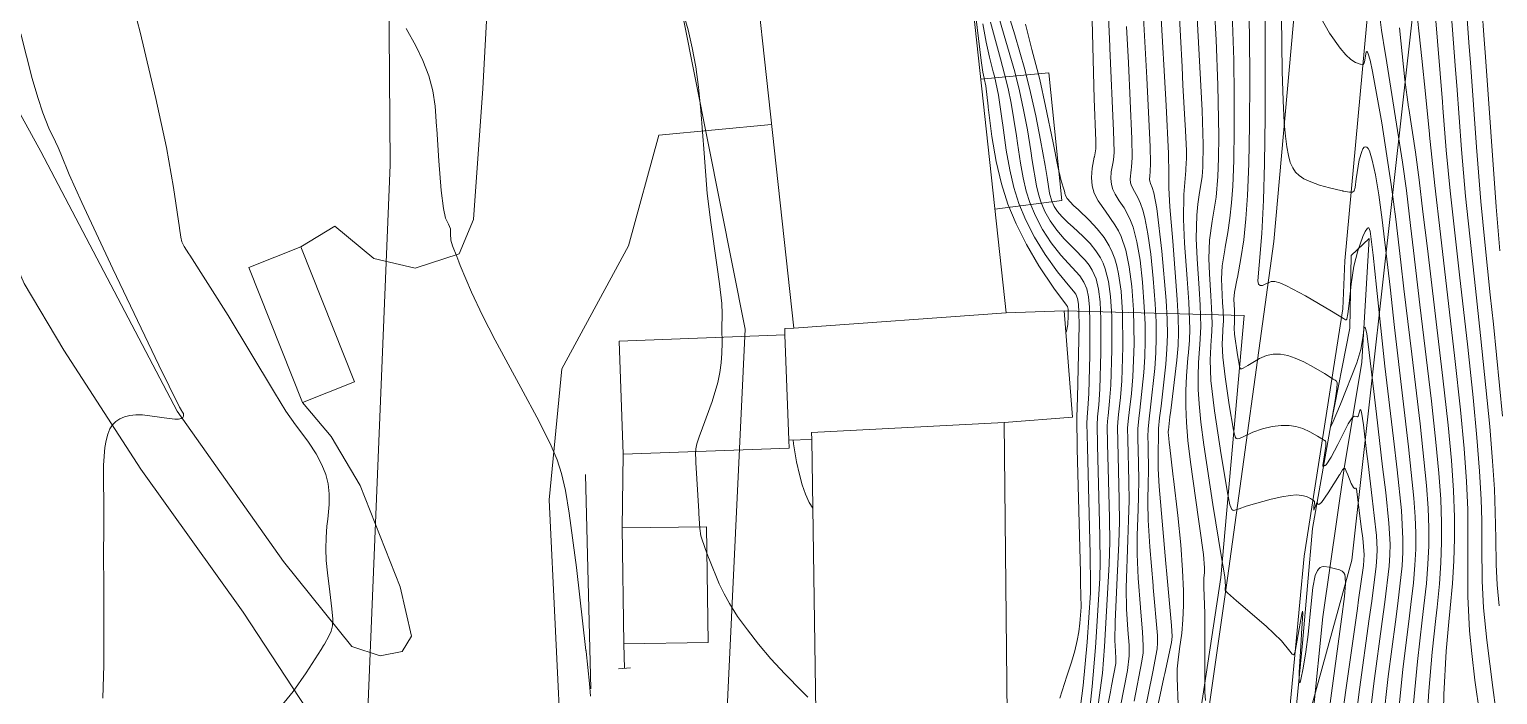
# Model space of a CAD drawing. Header units: metres. Extents: x 1233805 to 1234355, y 654698 to 655114.
# Drawn here: x 1234169.8 to 1234230, y 654782.8 to 654810 of the extents above; entities that cross this region are included whole.
import ezdxf

# ---------------------------------------------------------------- set-up
doc = ezdxf.new("R2010")
doc.units = ezdxf.units.M

msp = doc.modelspace()

# ---------------------------------------------------------------- linework, layer by layer
at = {"layer": 'ИИ_ГИДРОГРАФИЯ', "lineweight": 0, "elevation": 16.409}
msp.add_lwpolyline([(1234224.771, 654801.469), (1234224.475, 654796.402), (1234223.755, 654792.048), (1234222.88, 654785.972), (1234222.088, 654778.106), (1234220.501, 654770.053), (1234218.867, 654765.5)], dxfattribs=at)
at = {"layer": 'ИИ_ГОРИЗОНТАЛИ_ОСН', "lineweight": 0}
for points, elevation in [([(1234218.369, 654812.051), (1234218.503, 654809.61), (1234218.578, 654807.752), (1234218.61, 654805.66), (1234218.598, 654804.761), (1234218.569, 654804.009), (1234218.497, 654803.166), (1234218.368, 654802.346), (1234218.338, 654802.179), (1234218.231, 654801.404), (1234218.204, 654800.646), (1234218.225, 654800.026), (1234218.283, 654799.128), (1234218.317, 654798.631), (1234218.339, 654797.986), (1234218.312, 654797.426), (1234218.302, 654797.317), (1234218.256, 654796.496), (1234218.29, 654795.647), (1234218.431, 654794.413), (1234218.705, 654792.61), (1234218.977, 654790.986), (1234219.069, 654790.557), (1234219.15, 654790.363), (1234219.186, 654790.335), (1234219.234, 654790.331), (1234219.453, 654790.399), (1234219.74, 654790.499), (1234220.753, 654790.792), (1234221.19, 654790.89), (1234221.54, 654790.945), (1234221.799, 654790.961), (1234222.022, 654790.944), (1234222.208, 654790.896), (1234222.372, 654790.814), (1234222.488, 654790.74), (1234222.511, 654790.726), (1234222.513, 654790.725), (1234222.534, 654790.694), (1234222.533, 654790.611), (1234222.515, 654790.483), (1234222.504, 654790.338), (1234222.55, 654790.454), (1234222.634, 654790.653), (1234222.653, 654790.629), (1234222.678, 654790.583), (1234222.713, 654790.573), (1234222.822, 654790.657), (1234223.102, 654791.047), (1234223.562, 654791.789), (1234223.571, 654791.804), (1234223.689, 654791.993), (1234223.746, 654792.056), (1234223.788, 654792.044), (1234223.838, 654791.943), (1234223.901, 654791.785), (1234224.046, 654791.432), (1234224.134, 654791.262), (1234224.174, 654791.227), (1234224.212, 654791.241), (1234224.236, 654791.246), (1234224.255, 654791.194), (1234224.356, 654790.452), (1234224.387, 654790.198), (1234224.469, 654789.559), (1234224.517, 654789.187), (1234224.576, 654788.504), (1234224.54, 654788.069), (1234224.344, 654786.665), (1234224.293, 654786.307), (1234223.806, 654782.866), (1234223.497, 654780.55)], 15), ([(1234209.645, 654811.751), (1234210.248, 654809.818), (1234210.656, 654808.392), (1234210.892, 654807.458), (1234211.109, 654806.494), (1234211.305, 654805.506), (1234211.488, 654804.46), (1234211.567, 654803.965), (1234211.675, 654803.335), (1234211.764, 654803.004), (1234211.861, 654802.788), (1234211.993, 654802.582), (1234212.174, 654802.368), (1234212.417, 654802.13), (1234212.637, 654801.935), (1234213.042, 654801.568), (1234213.335, 654801.266), (1234213.575, 654800.97), (1234213.762, 654800.676), (1234213.866, 654800.463), (1234213.955, 654800.234), (1234214.091, 654799.713), (1234214.175, 654799.092), (1234214.218, 654798.293), (1234214.226, 654796.912), (1234214.18, 654795.463), (1234214.134, 654794.8), (1234214.069, 654794.207), (1234214.059, 654794.122), (1234214.038, 654793.801), (1234214.05, 654793.068), (1234214.125, 654790.031), (1234214.126, 654789.984), (1234214.141, 654789.043), (1234214.111, 654788.126), (1234213.926, 654784.752), (1234213.841, 654783.656), (1234213.662, 654782.358)], 10.5), ([(1234213.392, 654811.508), (1234213.506, 654807.19), (1234213.57, 654805.479), (1234213.574, 654805.401), (1234213.573, 654805.145), (1234213.511, 654804.817), (1234213.507, 654804.803), (1234213.422, 654804.35), (1234213.394, 654803.97), (1234213.42, 654803.626), (1234213.502, 654803.325), (1234213.662, 654803.014), (1234213.959, 654802.596), (1234214.352, 654802.037), (1234214.492, 654801.792), (1234214.607, 654801.547), (1234214.795, 654800.991), (1234214.94, 654800.311), (1234215.045, 654799.503), (1234215.11, 654798.546), (1234215.136, 654797.153), (1234215.084, 654795.805), (1234215.025, 654795.116), (1234214.936, 654794.338), (1234214.908, 654794.104), (1234214.874, 654793.706), (1234214.878, 654793.216), (1234214.919, 654791.53), (1234214.92, 654791.497), (1234214.932, 654790.728), (1234214.915, 654789.944), (1234214.882, 654789.129), (1234214.815, 654787.154), (1234214.826, 654786.281), (1234214.885, 654785.452), (1234214.886, 654785.439), (1234214.937, 654784.803), (1234214.939, 654784.363), (1234214.865, 654783.766), (1234214.58, 654782.305)], 11.5), ([(1234217.687, 654811.293), (1234217.932, 654806.712), (1234217.974, 654805.319), (1234217.959, 654804.399), (1234217.926, 654804.018), (1234217.861, 654803.582), (1234217.824, 654803.352), (1234217.758, 654802.882), (1234217.716, 654802.43), (1234217.688, 654801.477), (1234217.719, 654800.64), (1234217.8, 654799.425), (1234217.847, 654798.744), (1234217.879, 654797.869), (1234217.84, 654797.111), (1234217.826, 654796.96), (1234217.779, 654796.37), (1234217.761, 654795.846), (1234217.77, 654795.288), (1234217.805, 654794.693), (1234217.879, 654793.938), (1234217.995, 654793.016), (1234218.366, 654790.567), (1234218.724, 654788.398), (1234218.782, 654788.078), (1234218.86, 654787.602), (1234218.88, 654787.215), (1234218.879, 654787.147), (1234218.879, 654787.063), (1234218.895, 654787.026), (1234218.962, 654786.956), (1234219.341, 654786.625), (1234219.52, 654786.474), (1234220.551, 654785.587), (1234221.177, 654784.983), (1234221.521, 654784.563), (1234221.619, 654784.439), (1234221.67, 654784.404), (1234221.706, 654784.437), (1234221.741, 654784.552), (1234221.905, 654785.47), (1234222.011, 654786.087), (1234222.042, 654786.193), (1234222.052, 654786.105), (1234222.009, 654785.291), (1234221.988, 654784.981), (1234221.91, 654783.704), (1234221.904, 654783.389), (1234221.919, 654783.261), (1234221.943, 654783.282), (1234221.979, 654783.394), (1234222.076, 654783.862), (1234222.184, 654784.533), (1234222.276, 654785.244), (1234222.371, 654786.231), (1234222.465, 654787.163), (1234222.561, 654787.659), (1234222.652, 654787.867), (1234222.708, 654787.938), (1234222.771, 654787.988), (1234222.842, 654788.017), (1234222.922, 654788.027), (1234223.145, 654787.997), (1234223.165, 654787.992), (1234223.235, 654787.977), (1234223.563, 654787.89), (1234223.664, 654787.836), (1234223.736, 654787.77), (1234223.776, 654787.701), (1234223.8, 654787.613), (1234223.807, 654787.324), (1234223.761, 654786.798), (1234223.646, 654785.872), (1234223.234, 654782.84), (1234222.845, 654779.983)], 14.5), ([(1234221.171, 654811.707), (1234221.214, 654808.309), (1234221.25, 654807.126), (1234221.297, 654806.209), (1234221.342, 654805.671), (1234221.396, 654805.232), (1234221.463, 654804.877), (1234221.544, 654804.592), (1234221.641, 654804.368), (1234221.76, 654804.19), (1234221.908, 654804.047), (1234222.102, 654803.921), (1234222.385, 654803.788), (1234222.737, 654803.663), (1234223.153, 654803.546), (1234223.677, 654803.425), (1234223.702, 654803.419), (1234223.717, 654803.416), (1234223.971, 654803.367), (1234224.09, 654803.369), (1234224.157, 654803.423), (1234224.198, 654803.556), (1234224.249, 654803.922), (1234224.372, 654804.7), (1234224.47, 654805.032), (1234224.522, 654805.14), (1234224.576, 654805.208), (1234224.629, 654805.233), (1234224.682, 654805.216), (1234224.735, 654805.157), (1234224.788, 654805.057), (1234224.906, 654804.68), (1234225.035, 654804.078), (1234225.172, 654803.256), (1234225.314, 654802.235), (1234225.632, 654799.473), (1234225.815, 654797.822), (1234226.157, 654794.919), (1234226.394, 654792.934), (1234226.613, 654790.836), (1234226.667, 654790.068), (1234226.692, 654789.392), (1234226.688, 654788.744), (1234226.656, 654788.08), (1234226.593, 654787.359), (1234226.489, 654786.468), (1234226.4, 654785.778), (1234226.158, 654783.822), (1234225.976, 654782.04)], 17), ([(1234226.645, 654811.507), (1234226.932, 654808.842), (1234227.09, 654807.395), (1234227.252, 654805.749), (1234227.255, 654805.709), (1234227.472, 654803.644), (1234227.706, 654801.642), (1234228.294, 654796.547), (1234228.521, 654794.446), (1234228.672, 654792.859), (1234228.771, 654791.52), (1234228.822, 654790.363), (1234228.827, 654788.534), (1234228.83, 654786.804), (1234228.898, 654785.4), (1234228.986, 654784.462), (1234229.115, 654783.372), (1234229.526, 654780.532)], 19), ([(1234228.721, 654811.611), (1234228.884, 654809.325), (1234228.93, 654808.683), (1234229.181, 654805.211), (1234229.36, 654802.989), (1234229.515, 654801.324), (1234229.743, 654799.163), (1234229.871, 654797.961), (1234230.251, 654794.193)], 20.5), ([(1234229.339, 654811.782), (1234229.479, 654809.807), (1234229.542, 654808.917), (1234229.989, 654802.771), (1234230.142, 654800.962)], 21), ([(1234174.137, 654810.861), (1234174.373, 654809.93), (1234175.02, 654807.208), (1234175.455, 654805.2), (1234175.752, 654803.561), (1234175.988, 654801.904), (1234175.989, 654801.899), (1234176.041, 654801.532), (1234176.092, 654801.334), (1234176.18, 654801.15), (1234176.373, 654800.845), (1234176.412, 654800.786), (1234177.993, 654798.314), (1234179.85, 654795.227), (1234179.891, 654795.158), (1234180.355, 654794.391), (1234180.748, 654793.836), (1234180.842, 654793.712), (1234181.279, 654793.121), (1234181.593, 654792.642), (1234181.833, 654792.202), (1234181.996, 654791.802), (1234182.091, 654791.42), (1234182.133, 654791.01), (1234182.127, 654790.566), (1234182.07, 654789.976), (1234182.038, 654789.688), (1234182.003, 654789.216), (1234181.995, 654788.752), (1234182.011, 654788.278), (1234182.055, 654787.772), (1234182.155, 654786.987), (1234182.244, 654786.29), (1234182.275, 654785.866), (1234182.263, 654785.602), (1234182.214, 654785.382), (1234182.119, 654785.169), (1234181.933, 654784.853), (1234181.894, 654784.791), (1234181.799, 654784.635), (1234181.189, 654783.671), (1234180.649, 654782.907), (1234180.157, 654782.306)], 7), ([(1234215.495, 654811.008), (1234215.664, 654808.051), (1234215.791, 654805.23), (1234215.806, 654804.569), (1234215.798, 654804.185), (1234215.786, 654804.047), (1234215.776, 654803.878), (1234215.794, 654803.774), (1234215.817, 654803.721), (1234215.884, 654803.559), (1234215.944, 654803.344), (1234216.066, 654802.695), (1234216.275, 654800.948), (1234216.449, 654798.925), (1234216.489, 654798.167), (1234216.501, 654797.526), (1234216.485, 654796.941), (1234216.441, 654796.319), (1234216.242, 654794.597), (1234216.183, 654794.124), (1234216.139, 654793.687), (1234216.134, 654793.413), (1234216.134, 654793.383), (1234216.131, 654792.707), (1234216.13, 654792.641), (1234216.126, 654792.035), (1234216.16, 654791.309), (1234216.433, 654788.147), (1234216.474, 654787.711), (1234216.669, 654785.612), (1234216.699, 654785.158), (1234216.671, 654784.913), (1234216.394, 654783.642), (1234216.356, 654783.477), (1234216.023, 654781.937)], 13), ([(1234216.222, 654810.965), (1234216.452, 654806.918), (1234216.544, 654804.95), (1234216.559, 654804.114), (1234216.557, 654804.041), (1234216.559, 654803.543), (1234216.606, 654802.769), (1234216.72, 654801.368), (1234216.909, 654798.968), (1234216.948, 654798.229), (1234216.958, 654797.632), (1234216.94, 654797.089), (1234216.893, 654796.49), (1234216.64, 654794.419), (1234216.606, 654794.163), (1234216.544, 654793.623), (1234216.544, 654793.62), (1234216.541, 654793.573), (1234216.538, 654793.537), (1234216.545, 654793.404), (1234216.559, 654793.286), (1234216.582, 654793.096), (1234216.59, 654793.024), (1234216.745, 654791.704), (1234216.754, 654791.624), (1234216.928, 654790.118), (1234217.049, 654788.912), (1234217.129, 654787.879), (1234217.168, 654787.034), (1234217.169, 654786.426), (1234217.143, 654785.847), (1234217.091, 654785.292), (1234217.003, 654784.654), (1234216.939, 654784.199), (1234216.908, 654783.842), (1234216.899, 654783.47), (1234216.942, 654782.381)], 13.5), ([(1234219.162, 654810.701), (1234219.223, 654808.791), (1234219.244, 654807.339), (1234219.243, 654805.92), (1234219.222, 654804.661), (1234219.18, 654803.619), (1234219.131, 654802.93), (1234219.066, 654802.298), (1234218.984, 654801.723), (1234218.872, 654801.11), (1234218.852, 654801.006), (1234218.746, 654800.352), (1234218.719, 654799.814), (1234218.766, 654798.83), (1234218.786, 654798.519), (1234218.8, 654798.103), (1234218.783, 654797.742), (1234218.777, 654797.673), (1234218.751, 654797.147), (1234218.775, 654796.602), (1234218.866, 654795.809), (1234219.043, 654794.654), (1234219.218, 654793.614), (1234219.288, 654793.341), (1234219.33, 654793.281), (1234219.383, 654793.259), (1234219.461, 654793.275), (1234219.608, 654793.345), (1234220.009, 654793.53), (1234220.405, 654793.665), (1234220.801, 654793.761), (1234221.165, 654793.809), (1234221.491, 654793.808), (1234221.77, 654793.765), (1234222.055, 654793.679), (1234222.346, 654793.551), (1234222.659, 654793.375), (1234222.898, 654793.225), (1234222.949, 654793.193), (1234222.953, 654793.191), (1234222.982, 654793.169), (1234222.997, 654793.128), (1234222.995, 654792.958), (1234222.914, 654792.431), (1234222.874, 654792.187), (1234222.871, 654792.125), (1234222.892, 654792.157), (1234222.912, 654792.193), (1234222.922, 654792.181), (1234222.952, 654792.152), (1234223.009, 654792.195), (1234223.22, 654792.512), (1234223.499, 654793.03), (1234223.662, 654793.362), (1234223.918, 654793.874), (1234224.075, 654794.118), (1234224.166, 654794.186), (1234224.259, 654794.177), (1234224.302, 654794.169), (1234224.329, 654794.196), (1234224.366, 654794.328), (1234224.415, 654794.47), (1234224.439, 654794.443), (1234224.464, 654794.351), (1234224.542, 654793.84), (1234224.672, 654792.74), (1234224.73, 654792.235), (1234224.899, 654790.837), (1234224.986, 654790.124), (1234225.074, 654789.299), (1234225.105, 654788.726), (1234225.098, 654788.415), (1234225.067, 654788.046), (1234224.88, 654786.616), (1234224.778, 654785.89), (1234224.377, 654782.984), (1234224.117, 654780.922)], 15.5), ([(1234220.514, 654810.87), (1234220.517, 654806.438), (1234220.491, 654804.548), (1234220.448, 654803.044), (1234220.375, 654801.674), (1234220.262, 654800.384), (1234220.217, 654799.742), (1234220.245, 654799.605), (1234220.308, 654799.541), (1234220.407, 654799.547), (1234220.565, 654799.624), (1234220.605, 654799.646), (1234220.754, 654799.707), (1234220.907, 654799.71), (1234221.112, 654799.654), (1234221.394, 654799.533), (1234222.161, 654799.125), (1234223.233, 654798.497), (1234223.727, 654798.188), (1234223.803, 654798.141), (1234223.837, 654798.136), (1234223.862, 654798.169), (1234223.906, 654798.381), (1234223.951, 654798.811), (1234224.036, 654799.595), (1234224.155, 654800.337), (1234224.309, 654800.97), (1234224.515, 654801.549), (1234224.618, 654801.764), (1234224.703, 654801.89), (1234224.739, 654801.915), (1234224.769, 654801.904), (1234224.819, 654801.769), (1234224.945, 654800.786), (1234225.082, 654799.473), (1234225.426, 654796.24), (1234225.772, 654793.278), (1234225.925, 654791.997), (1234226.1, 654790.324), (1234226.163, 654789.17), (1234226.158, 654788.622), (1234226.126, 654788.054), (1234225.953, 654786.517), (1234225.851, 654785.756), (1234225.561, 654783.516), (1234225.356, 654781.668)], 16.5), ([(1234227.49, 654810.713), (1234227.785, 654807.069), (1234227.803, 654806.83), (1234227.939, 654805.095), (1234228.102, 654803.426), (1234228.486, 654799.982), (1234228.82, 654797.018), (1234229.04, 654794.952), (1234229.197, 654793.316), (1234229.306, 654791.937), (1234229.369, 654790.781), (1234229.391, 654789.921), (1234229.395, 654788.844), (1234229.406, 654787.447), (1234229.463, 654786.34), (1234229.598, 654785.01), (1234229.853, 654783.07), (1234230.097, 654781.21)], 19.5), ([(1234185.289, 654810.072), (1234185.683, 654809.365), (1234185.977, 654808.76), (1234186.213, 654808.141), (1234186.376, 654807.527), (1234186.474, 654806.897), (1234186.534, 654806.067), (1234186.541, 654805.952), (1234186.626, 654804.658), (1234186.727, 654803.443), (1234186.813, 654802.704), (1234186.906, 654802.299), (1234187.017, 654802.062), (1234187.099, 654801.874), (1234187.109, 654801.662), (1234187.12, 654801.401), (1234187.184, 654801.166), (1234187.359, 654800.728), (1234187.447, 654800.516), (1234187.508, 654800.366), (1234187.972, 654799.271), (1234188.419, 654798.314), (1234188.941, 654797.299), (1234189.727, 654795.849), (1234189.995, 654795.359), (1234190.735, 654793.977), (1234191.235, 654792.972), (1234191.48, 654792.399), (1234191.656, 654791.843), (1234191.815, 654791.142), (1234191.973, 654790.22), (1234192.27, 654787.99), (1234192.661, 654784.588), (1234192.662, 654784.577), (1234192.665, 654784.548), (1234192.806, 654783.239), (1234192.84, 654782.716)], 7.5), ([(1234208.652, 654810.569), (1234208.871, 654808.759), (1234208.94, 654808.288), (1234208.992, 654808.04), (1234208.995, 654808.029), (1234209.051, 654807.723), (1234209.149, 654806.9), (1234209.155, 654806.854), (1234209.307, 654805.647), (1234209.485, 654804.632), (1234209.704, 654803.706), (1234209.963, 654802.879), (1234210.297, 654802.067), (1234210.723, 654801.223), (1234211.235, 654800.357), (1234211.851, 654799.439), (1234212.366, 654798.74), (1234212.403, 654798.69), (1234212.436, 654798.571), (1234212.44, 654798.296), (1234212.417, 654797.948), (1234212.36, 654797.671), (1234212.343, 654797.63)], 8.5), ([(1234208.94, 654810.27), (1234209.074, 654809.516), (1234209.206, 654808.896), (1234209.361, 654808.301), (1234209.41, 654808.12), (1234209.581, 654807.349), (1234209.734, 654806.29), (1234209.756, 654806.109), (1234209.894, 654805.09), (1234210.037, 654804.285), (1234210.21, 654803.558), (1234210.413, 654802.911), (1234210.697, 654802.226), (1234211.059, 654801.524), (1234211.495, 654800.812), (1234211.993, 654800.112), (1234212.505, 654799.491), (1234212.659, 654799.31), (1234212.743, 654799.187), (1234212.813, 654799.014), (1234212.854, 654798.784), (1234212.875, 654798.443), (1234212.88, 654797.914), (1234212.823, 654794.95), (1234212.786, 654794.148), (1234212.786, 654794.148), (1234212.809, 654792.847), (1234212.933, 654787.783), (1234212.944, 654787.353), (1234212.961, 654786.361), (1234212.912, 654785.709), (1234212.872, 654785.347), (1234212.808, 654784.992), (1234212.707, 654784.581), (1234212.57, 654784.109), (1234212.385, 654783.539), (1234212.096, 654782.633)], 9), ([(1234209.251, 654810.338), (1234209.653, 654808.828), (1234209.826, 654808.21), (1234209.973, 654807.619), (1234210.1, 654807.022), (1234210.319, 654805.68), (1234210.359, 654805.379), (1234210.477, 654804.558), (1234210.586, 654803.953), (1234210.714, 654803.417), (1234210.864, 654802.942), (1234211.093, 654802.395), (1234211.386, 654801.844), (1234211.739, 654801.299), (1234212.134, 654800.785), (1234212.597, 654800.276), (1234212.907, 654799.937), (1234213.083, 654799.683), (1234213.196, 654799.415), (1234213.269, 654799.086), (1234213.309, 654798.655), (1234213.326, 654798.04), (1234213.317, 654796.69), (1234213.275, 654795.121), (1234213.245, 654794.506), (1234213.212, 654794.15), (1234213.21, 654794.139), (1234213.202, 654793.898), (1234213.223, 654792.92), (1234213.33, 654788.532), (1234213.334, 654788.378), (1234213.355, 654787.419), (1234213.344, 654786.949), (1234213.207, 654784.925), (1234213.044, 654783.15), (1234212.888, 654781.88)], 9.5), ([(1234210.679, 654810.258), (1234210.946, 654809.217), (1234211.267, 654807.98), (1234211.51, 654806.895), (1234211.813, 654805.395), (1234212.01, 654804.417), (1234212.145, 654803.84), (1234212.264, 654803.445), (1234212.292, 654803.361), (1234212.302, 654803.32), (1234212.336, 654803.21), (1234212.398, 654803.104), (1234212.654, 654802.823), (1234212.853, 654802.642), (1234213.296, 654802.229), (1234213.629, 654801.873), (1234213.905, 654801.518), (1234214.121, 654801.165), (1234214.24, 654800.914), (1234214.342, 654800.643), (1234214.43, 654800.349), (1234214.503, 654800.03), (1234214.607, 654799.312), (1234214.664, 654798.419), (1234214.681, 654797.031), (1234214.632, 654795.634), (1234214.579, 654794.955), (1234214.502, 654794.263), (1234214.483, 654794.113), (1234214.456, 654793.752), (1234214.464, 654793.142), (1234214.522, 654790.781), (1234214.523, 654790.741), (1234214.536, 654789.879), (1234214.511, 654788.983), (1234214.447, 654787.575), (1234214.367, 654785.769), (1234214.35, 654785.003), (1234214.369, 654784.554), (1234214.37, 654784.546), (1234214.389, 654784.272), (1234214.382, 654784.056), (1234214.216, 654783.145), (1234214.165, 654782.89), (1234213.799, 654781.021)], 11), ([(1234214.831, 654810.158), (1234214.909, 654808.672), (1234215.042, 654805.561), (1234215.061, 654804.788), (1234215.035, 654804.396), (1234215.019, 654804.288), (1234214.982, 654803.899), (1234214.995, 654803.752), (1234215.03, 654803.624), (1234215.148, 654803.401), (1234215.287, 654803.154), (1234215.397, 654802.91), (1234215.494, 654802.63), (1234215.579, 654802.312), (1234215.705, 654801.664), (1234215.822, 654800.823), (1234215.925, 654799.829), (1234216.003, 654798.798), (1234216.037, 654798.061), (1234216.046, 654797.401), (1234216.03, 654796.783), (1234215.988, 654796.147), (1234215.813, 654794.555), (1234215.756, 654794.087), (1234215.714, 654793.652), (1234215.705, 654793.364), (1234215.713, 654793.029), (1234215.713, 654793.025), (1234215.722, 654791.867), (1234215.713, 654791.51), (1234215.698, 654790.653), (1234215.712, 654789.924), (1234215.778, 654788.835), (1234215.917, 654787.248), (1234215.924, 654787.175), (1234216.092, 654785.196), (1234216.099, 654784.905), (1234216.079, 654784.652), (1234215.908, 654783.711), (1234215.13, 654779.876)], 12.5), ([(1234222.741, 654810.611), (1234223.154, 654809.89), (1234223.586, 654809.271), (1234223.815, 654809.004), (1234224.026, 654808.808), (1234224.218, 654808.684), (1234224.409, 654808.618), (1234224.411, 654808.618), (1234224.427, 654808.614), (1234224.543, 654808.599), (1234224.577, 654808.659), (1234224.594, 654808.781), (1234224.635, 654809.041), (1234224.656, 654809.109), (1234224.678, 654809.131), (1234224.704, 654809.11), (1234224.735, 654809.045), (1234224.814, 654808.774), (1234224.915, 654808.312), (1234225.291, 654806.209), (1234225.683, 654803.685), (1234225.873, 654802.264), (1234226.078, 654800.5), (1234226.203, 654799.404), (1234226.522, 654796.732), (1234226.863, 654793.871), (1234227.126, 654791.348), (1234227.191, 654790.425), (1234227.221, 654789.614), (1234227.219, 654788.878), (1234227.186, 654788.124), (1234227.124, 654787.333), (1234227.025, 654786.419), (1234226.953, 654785.827), (1234226.757, 654784.144), (1234226.596, 654782.413)], 17.5), ([(1234226.016, 654810.101), (1234226.237, 654807.976), (1234226.395, 654806.857), (1234226.405, 654806.797), (1234226.684, 654805.008), (1234226.826, 654803.876), (1234226.981, 654802.568), (1234227.164, 654801.066), (1234227.801, 654795.744), (1234228.014, 654793.825), (1234228.152, 654792.373), (1234228.239, 654791.141), (1234228.279, 654790.058), (1234228.279, 654789.179), (1234228.249, 654788.269), (1234228.19, 654787.335), (1234228.098, 654786.32), (1234228.039, 654785.756), (1234227.93, 654784.554), (1234227.835, 654782.782), (1234227.793, 654780.833)], 18.5), ([(1234169.482, 654809.858), (1234169.954, 654808.034), (1234170.185, 654807.244), (1234170.389, 654806.614), (1234170.631, 654805.989), (1234170.902, 654805.432), (1234171.017, 654805.206), (1234171.124, 654804.942), (1234171.466, 654804.1), (1234171.981, 654802.942), (1234173.255, 654800.223), (1234175.139, 654796.287), (1234175.987, 654794.565), (1234175.988, 654794.563), (1234176.058, 654794.444), (1234176.063, 654794.436), (1234176.099, 654794.379), (1234176.102, 654794.375), (1234176.15, 654794.296), (1234176.154, 654794.196), (1234176.129, 654794.13), (1234176.06, 654794.089), (1234175.955, 654794.071), (1234175.795, 654794.072), (1234175.258, 654794.139), (1234175.171, 654794.153), (1234174.471, 654794.239), (1234174.196, 654794.241), (1234173.952, 654794.217), (1234173.733, 654794.165), (1234173.543, 654794.085), (1234173.382, 654793.977), (1234173.25, 654793.84), (1234173.14, 654793.668), (1234173.05, 654793.454), (1234172.978, 654793.199), (1234172.924, 654792.9), (1234172.87, 654792.182), (1234172.879, 654791.175), (1234172.883, 654790.997), (1234172.887, 654789.581), (1234172.88, 654788.51), (1234172.885, 654787.224), (1234172.882, 654783.991), (1234172.85, 654782.634)], 6.5), ([(1234201.159, 654793.216), (1234201.169, 654793.057), (1234201.298, 654792.326), (1234201.41, 654791.806), (1234201.526, 654791.383), (1234201.661, 654790.999), (1234201.816, 654790.658), (1234201.958, 654790.415)], 8.5)]:
    msp.add_lwpolyline(points, dxfattribs=dict(at, elevation=elevation))
at = {"layer": 'ИИ_ГОРИЗОНТАЛИ_УТОЛЩ', "lineweight": 0}
for points, elevation in [([(1234227.89, 654814.032), (1234228.319, 654808.388), (1234228.366, 654807.738), (1234228.564, 654805.113), (1234228.731, 654803.207), (1234229.132, 654799.425), (1234229.346, 654797.49), (1234229.723, 654793.763), (1234229.841, 654792.35), (1234229.915, 654791.198), (1234229.95, 654790.271), (1234229.965, 654789.183), (1234229.982, 654788.11), (1234230.027, 654787.281), (1234230.111, 654786.423)], 20), ([(1234209.387, 654811.271), (1234209.815, 654809.786), (1234210.241, 654808.301), (1234210.435, 654807.528), (1234210.609, 654806.739), (1234210.763, 654805.93), (1234210.903, 654805.07), (1234210.963, 654804.664), (1234211.132, 654803.636), (1234211.216, 654803.283), (1234211.314, 654802.973), (1234211.482, 654802.578), (1234211.699, 654802.193), (1234211.964, 654801.819), (1234212.276, 654801.457), (1234212.645, 654801.09), (1234213.135, 654800.587), (1234213.296, 654800.381), (1234213.423, 654800.179), (1234213.577, 654799.822), (1234213.681, 654799.397), (1234213.742, 654798.872), (1234213.772, 654798.167), (1234213.772, 654796.796), (1234213.728, 654795.292), (1234213.689, 654794.65), (1234213.639, 654794.17), (1234213.634, 654794.131), (1234213.62, 654793.85), (1234213.636, 654792.994), (1234213.728, 654789.282), (1234213.73, 654789.201), (1234213.748, 654788.236), (1234213.727, 654787.538), (1234213.555, 654784.716), (1234213.421, 654783.107), (1234213.267, 654781.681)], 10), ([(1234219.82, 654811.795), (1234219.869, 654809.831), (1234219.884, 654807.953), (1234219.876, 654806.126), (1234219.844, 654804.535), (1234219.79, 654803.229), (1234219.724, 654802.283), (1234219.634, 654801.421), (1234219.521, 654800.646), (1234219.375, 654799.874), (1234219.366, 654799.833), (1234219.259, 654799.275), (1234219.234, 654798.982), (1234219.249, 654798.53), (1234219.255, 654798.406), (1234219.255, 654798.057), (1234219.253, 654798.031), (1234219.246, 654797.798), (1234219.259, 654797.556), (1234219.381, 654796.698), (1234219.459, 654796.241), (1234219.478, 654796.167), (1234219.505, 654796.134), (1234219.55, 654796.129), (1234219.617, 654796.155), (1234219.801, 654796.272), (1234220.278, 654796.56), (1234220.566, 654796.676), (1234220.846, 654796.731), (1234221.137, 654796.729), (1234221.443, 654796.671), (1234221.743, 654796.568), (1234222.094, 654796.411), (1234222.492, 654796.201), (1234222.946, 654795.936), (1234223.307, 654795.71), (1234223.387, 654795.661), (1234223.394, 654795.658), (1234223.438, 654795.624), (1234223.46, 654795.562), (1234223.457, 654795.304), (1234223.389, 654794.833), (1234223.25, 654794.067), (1234223.244, 654794.036), (1234223.189, 654793.733), (1234223.189, 654793.733), (1234223.19, 654793.732), (1234223.195, 654793.734), (1234223.263, 654793.878), (1234223.6, 654794.682), (1234224.265, 654796.378), (1234224.437, 654796.923), (1234224.519, 654797.394), (1234224.53, 654797.491), (1234224.564, 654797.751), (1234224.595, 654797.842), (1234224.613, 654797.834), (1234224.632, 654797.788), (1234224.677, 654797.581), (1234224.784, 654796.798), (1234224.967, 654795.203), (1234225.072, 654794.272), (1234225.329, 654792.114), (1234225.455, 654791.061), (1234225.587, 654789.812), (1234225.634, 654788.948), (1234225.628, 654788.512), (1234225.596, 654788.043), (1234225.417, 654786.567), (1234225.308, 654785.776), (1234224.967, 654783.23), (1234224.737, 654781.295)], 16), ([(1234196.652, 654810.716), (1234196.851, 654810.02), (1234197.019, 654809.286), (1234197.16, 654808.503), (1234197.275, 654807.666), (1234197.373, 654806.713), (1234197.502, 654804.963), (1234197.632, 654803.318), (1234197.777, 654802.13), (1234198.021, 654800.39), (1234198.132, 654799.609), (1234198.231, 654798.81), (1234198.247, 654798.39), (1234198.247, 654798.385), (1234198.236, 654797.767), (1234198.239, 654797.198), (1234198.239, 654797.196), (1234198.236, 654796.77), (1234198.208, 654796.38), (1234198.15, 654795.981), (1234198.063, 654795.577), (1234197.83, 654794.798), (1234197.439, 654793.712), (1234197.301, 654793.339), (1234197.204, 654793.051), (1234197.16, 654792.854), (1234197.149, 654792.673), (1234197.164, 654792.388), (1234197.172, 654792.29), (1234197.284, 654790.281), (1234197.288, 654790.203), (1234197.325, 654789.591), (1234197.373, 654789.281), (1234197.565, 654788.728), (1234197.689, 654788.405), (1234197.728, 654788.303), (1234198.127, 654787.326), (1234198.331, 654786.906), (1234198.55, 654786.51), (1234198.88, 654785.988), (1234199.279, 654785.43), (1234199.738, 654784.845), (1234200.243, 654784.253), (1234200.815, 654783.632), (1234201.52, 654782.914), (1234201.756, 654782.676)], 8), ([(1234214.08, 654810.853), (1234214.136, 654809.341), (1234214.14, 654809.269), (1234214.289, 654805.885), (1234214.315, 654805.019), (1234214.304, 654804.813), (1234214.273, 654804.606), (1234214.261, 654804.541), (1234214.204, 654804.201), (1234214.188, 654803.93), (1234214.208, 654803.688), (1234214.266, 654803.474), (1234214.359, 654803.284), (1234214.531, 654803.021), (1234214.724, 654802.727), (1234214.867, 654802.475), (1234214.99, 654802.21), (1234215.093, 654801.93), (1234215.249, 654801.334), (1234215.38, 654800.581), (1234215.484, 654799.681), (1234215.556, 654798.672), (1234215.585, 654797.954), (1234215.591, 654797.277), (1234215.575, 654796.626), (1234215.536, 654795.976), (1234215.373, 654794.435), (1234215.332, 654794.096), (1234215.293, 654793.666), (1234215.292, 654793.29), (1234215.316, 654792.28), (1234215.317, 654792.256), (1234215.328, 654791.576), (1234215.318, 654790.905), (1234215.3, 654790.365), (1234215.268, 654789.312), (1234215.263, 654788.539), (1234215.302, 654787.558), (1234215.401, 654786.35), (1234215.404, 654786.32), (1234215.489, 654785.351), (1234215.516, 654784.78), (1234215.505, 654784.489), (1234215.459, 654784.145), (1234215.145, 654782.509)], 12), ([(1234216.972, 654811.019), (1234217.103, 654808.505), (1234217.141, 654807.761), (1234217.216, 654806.341), (1234217.239, 654805.892), (1234217.28, 654805.06), (1234217.286, 654804.888), (1234217.291, 654804.768), (1234217.292, 654804.76), (1234217.261, 654804.323), (1234217.254, 654804.26), (1234217.174, 654803.279), (1234217.164, 654802.261), (1234217.207, 654801.278), (1234217.309, 654799.824), (1234217.378, 654798.856), (1234217.418, 654797.752), (1234217.406, 654797.3), (1234217.368, 654796.795), (1234217.347, 654796.566), (1234217.286, 654795.843), (1234217.258, 654795.223), (1234217.258, 654794.588), (1234217.286, 654793.933), (1234217.348, 654793.189), (1234217.448, 654792.303), (1234217.775, 654789.97), (1234217.818, 654789.684), (1234217.98, 654788.528), (1234218.03, 654787.969), (1234218.025, 654787.764), (1234218.001, 654787.563), (1234217.991, 654787.495), (1234217.995, 654787.222), (1234217.999, 654787.174), (1234218.034, 654786.114), (1234218.038, 654784.071), (1234218.038, 654783.655), (1234218.043, 654782.884), (1234218.065, 654782.536)], 14), ([(1234225.227, 654810.444), (1234225.282, 654810.003), (1234225.43, 654809.085), (1234225.455, 654808.932), (1234226.142, 654804.605), (1234226.303, 654803.433), (1234226.473, 654802.007), (1234226.592, 654800.986), (1234226.861, 654798.755), (1234227.332, 654794.807), (1234227.518, 654793.131), (1234227.639, 654791.861), (1234227.715, 654790.783), (1234227.75, 654789.836), (1234227.749, 654789.023), (1234227.718, 654788.186), (1234227.657, 654787.323), (1234227.561, 654786.369), (1234227.508, 654785.897), (1234227.362, 654784.525), (1234227.229, 654782.918), (1234227.013, 654779.751)], 18)]:
    msp.add_lwpolyline(points, dxfattribs=dict(at, elevation=elevation))
at = {"layer": 'ИИ_ДОРОГИ_АД', "lineweight": 0}
for points in [[(1234186.499, 654772.43), (1234185.087, 654775.837), (1234182.653, 654779.993), (1234178.607, 654786.162), (1234174.411, 654792.016), (1234171.249, 654796.889), (1234169.627, 654799.628), (1234166.927, 654805.767), (1234165.406, 654809.475), (1234163.969, 654814.629), (1234161.815, 654824.807), (1234159.735, 654836.277), (1234157.314, 654850.821), (1234157.022, 654857.684), (1234157.635, 654863.288), (1234157.669, 654867.693), (1234155.678, 654883.81), (1234154.898, 654887.395), (1234153.73, 654892.278), (1234151.987, 654901.674), (1234147.064, 654917.772), (1234146.616, 654918.416), (1234145.971, 654918.763)], [(1234220.863, 654901.437), (1234221.096, 654898.773), (1234221.518, 654896.529), (1234222.987, 654889.058), (1234221.8, 654887.144), (1234224.533, 654872.757), (1234225.398, 654871.29), (1234225.9, 654865.639), (1234224.988, 654854.039), (1234223.549, 654833.613), (1234222.214, 654816.32), (1234220.872, 654801.349), (1234218.967, 654787.55), (1234216.644, 654771.3), (1234212.47, 654757.246), (1234207.671, 654743.556), (1234206.578, 654741.423), (1234205.97, 654740.262), (1234204.615, 654740.488), (1234204.978, 654743.309), (1234205.551, 654746.133), (1234204.405, 654748.021), (1234202.9, 654749.07), (1234202.418, 654750.982)], [(1234204.633, 654725.364), (1234205.33, 654727.179), (1234209.72, 654739.854), (1234214.061, 654751.783), (1234220.686, 654773.379), (1234222.108, 654788.456), (1234223.692, 654798.595), (1234223.781, 654800.56), (1234224.768, 654811.23), (1234226.095, 654823.988), (1234228.587, 654862.845), (1234228.532, 654864.461), (1234228.354, 654877.978), (1234226.599, 654889.68), (1234225.273, 654897.871), (1234226.746, 654899.093), (1234227.715, 654899.282)], [(1234181.039, 654794.746), (1234182.208, 654793.357), (1234183.401, 654791.345), (1234185.042, 654787.203), (1234185.511, 654785.172), (1234185.12, 654784.546), (1234184.227, 654784.364), (1234183.052, 654784.756), (1234180.261, 654788.232), (1234175.902, 654794.402), (1234170.308, 654805.04), (1234168.151, 654808.937), (1234167.047, 654812.435), (1234164.865, 654822.575), (1234163.574, 654832.161), (1234161.27, 654846.503), (1234160.562, 654856.37), (1234160.807, 654862.675), (1234162.126, 654866.357), (1234163.308, 654869.364)], [(1234182.098, 654862.128), (1234183.655, 654849.527), (1234184.728, 654844.014), (1234186.479, 654836.862), (1234188.139, 654831.484), (1234189.258, 654824.964), (1234190.134, 654819.807), (1234189.896, 654814.572), (1234188.631, 654811.41), (1234188.436, 654807.615), (1234188.043, 654802.252), (1234187.459, 654800.841), (1234185.659, 654800.257), (1234183.956, 654800.646), (1234182.367, 654801.97), (1234180.968, 654801.132)], [(1234191.938, 654714.554), (1234192.965, 654715.104), (1234194.639, 654716.753), (1234195.335, 654717.773), (1234195.754, 654718.845), (1234196.39, 654721.356), (1234196.528, 654722.788), (1234197.091, 654727.069), (1234195.475, 654733.231), (1234193.566, 654738.604), (1234191.841, 654742.808), (1234190.414, 654753.902), (1234188.539, 654763.063), (1234186.962, 654763.321), (1234186.286, 654768.894), (1234186.919, 654779.417), (1234191.672, 654779.996), (1234191.147, 654790.763), (1234191.676, 654796.134), (1234194.409, 654801.17), (1234195.642, 654805.705), (1234200.274, 654806.141)], [(1234192.644, 654791.796), (1234192.865, 654783.019)]]:
    msp.add_lwpolyline(points, dxfattribs=at)
at = {"layer": 'ИИ_ЛЭП_НН', "lineweight": 0, "elevation": -11.67}
msp.add_lwpolyline([(1234161.978, 654934.825), (1234173.077, 654903.717), (1234180.16, 654873.686), (1234184.365, 654839.004), (1234184.636, 654804.491), (1234183.229, 654770.133), (1234192.646, 654732.06)], dxfattribs=at)
at = {"layer": 'ИИ_ЛЭП_НН', "lineweight": 0}
for points in [[(1234210.181, 654726.963), (1234197.131, 654754.262), (1234199.193, 654797.752), (1234192.034, 654833.676)], [(1234229.086, 654833.254), (1234224.063, 654788.287)], [(1234224.063, 654788.287), (1234212.986, 654748.055), (1234210.181, 654726.963)]]:
    msp.add_lwpolyline(points, dxfattribs=at)
at = {"layer": 'ИИ_ОГРАДЫ', "lineweight": 0}
for points in [[(1234207.102, 654751.479), (1234209.488, 654750.706), (1234212.253, 654758.458), (1234216.291, 654771.741), (1234218.696, 654787.574), (1234219.65, 654798.318), (1234212.275, 654798.51)], [(1234194.191, 654792.627), (1234194.146, 654789.613)], [(1234194.212, 654784.868), (1234194.239, 654783.857)], [(1234193.99, 654783.839), (1234194.489, 654783.874)]]:
    msp.add_lwpolyline(points, dxfattribs=at)
at = {"layer": 'ИИ_ОТКОС', "lineweight": 0}
msp.add_lwpolyline([(1234218.988, 654765.837), (1234218.568, 654766.036), (1234220.553, 654772.581), (1234220.738, 654773.294), (1234220.774, 654773.982), (1234221.578, 654780.08), (1234222.045, 654784.887), (1234222.451, 654789.59), (1234223.207, 654793.833), (1234223.982, 654797.8), (1234224.036, 654800.77), (1234224.771, 654801.469)], dxfattribs=at)
at = {"layer": 'ИИ_СТРОЕНИЕ', "lineweight": 0}
for points in [[(1234207.264, 654822.572), (1234209.893, 654798.425), (1234201.188, 654797.794), (1234198.54, 654821.984), (1234207.264, 654822.572)], [(1234178.837, 654800.285), (1234181.039, 654794.746), (1234183.17, 654795.594), (1234180.968, 654801.132), (1234178.837, 654800.285)], [(1234201.188, 654797.794), (1234200.81, 654797.777), (1234200.818, 654797.517), (1234200.974, 654793.211), (1234201.916, 654793.235), (1234201.911, 654793.525), (1234209.804, 654793.932), (1234212.611, 654794.15), (1234212.275, 654798.51), (1234209.893, 654798.425), (1234201.188, 654797.794)], [(1234194.021, 654797.268), (1234200.818, 654797.517), (1234200.974, 654793.211), (1234200.988, 654792.876), (1234194.191, 654792.627), (1234194.021, 654797.268)], [(1234202.083, 654782.063), (1234201.916, 654793.235), (1234201.911, 654793.525), (1234209.804, 654793.932), (1234209.934, 654781.947), (1234202.083, 654782.063)], [(1234194.146, 654789.613), (1234194.212, 654784.868), (1234197.665, 654784.916), (1234197.599, 654789.661), (1234194.146, 654789.613)]]:
    msp.add_lwpolyline(points, dxfattribs=at)
at = {"layer": 'ИИ_УГОДЬЯ', "lineweight": 0}
msp.add_lwpolyline([(1234208.85, 654807.998), (1234211.638, 654808.259), (1234212.178, 654803.033), (1234209.43, 654802.676)], dxfattribs=at)

doc.saveas('drawing.dxf')
